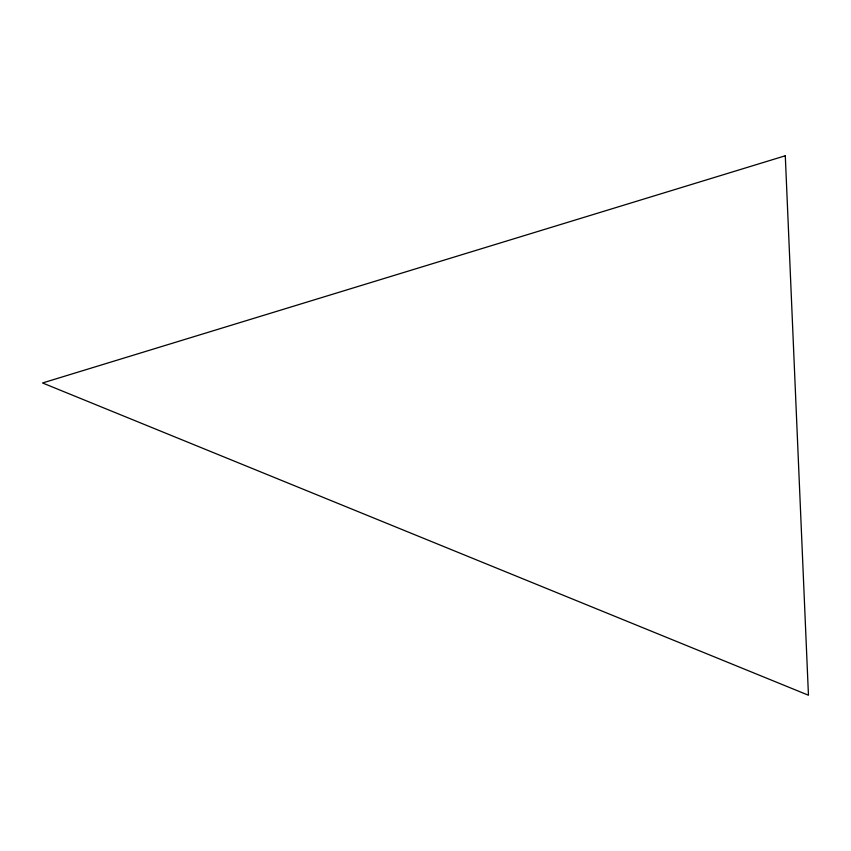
<?xml version="1.0" encoding="UTF-8"?>
<svg xmlns="http://www.w3.org/2000/svg" width="851" height="851" viewBox="0 0 851 851"><rect width="100%" height="100%" fill="white"/><g stroke="black" fill="none" stroke-linecap="round" stroke-linejoin="round"><path stroke-width="1.28" d="M785.292 155.776L42.55 382.971L808.45 695.224L785.292 155.776"/></g></svg>
